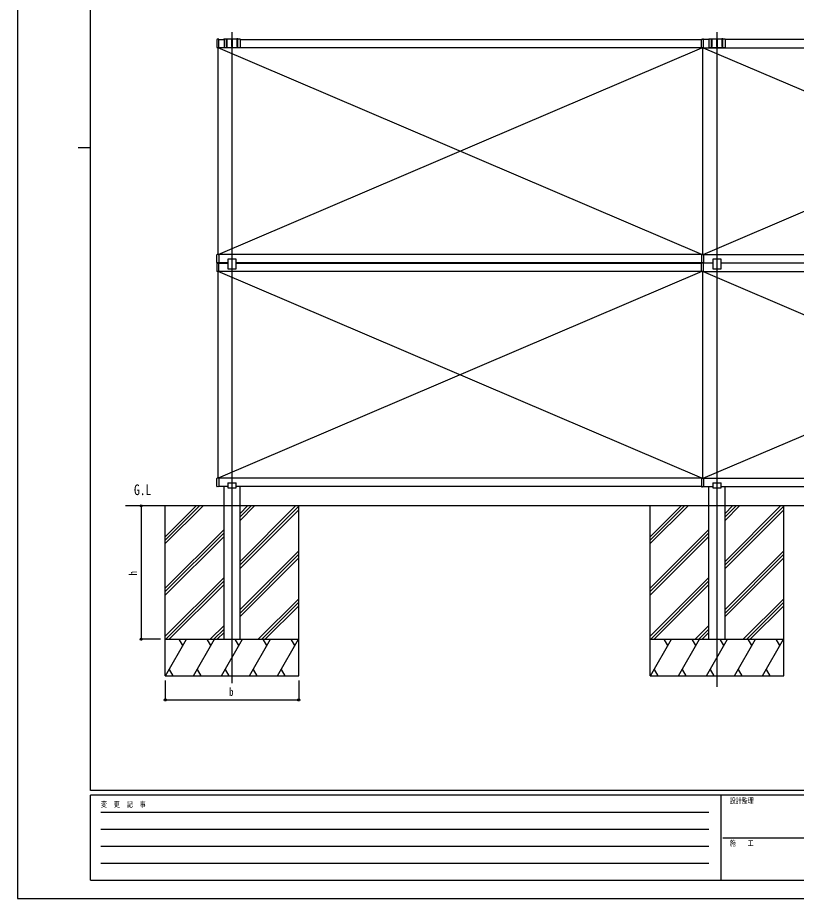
# Model space of a CAD drawing. Units: millimetres, scale not verified. Extents: x -4205 to 4205, y -2970 to 2970.
# Drawn here: x -4205 to -994, y -2970 to 661 of the extents above; entities that cross this region are included whole.
import ezdxf
from ezdxf.enums import TextEntityAlignment as Align

# ---------------------------------------------------------------- set-up
doc = ezdxf.new("R2010")
doc.units = ezdxf.units.MM
doc.header["$LTSCALE"] = 16
for name, color, linetype in [('0-2_USER1', 3, 'Continuous'), ('0-3_YKK_12', 2, 'Continuous'), ('0-4_YKK_A1', 4, 'Continuous'), ('0-5_YKK_D', 6, 'Continuous'), ('0-6_YKK_ZWAK', 7, 'Continuous')]:
    doc.layers.add(name, color=color, linetype=linetype)
doc.styles.add('ＭＳ ゴシック', font='')
doc.styles.get('ＭＳ ゴシック').set_extended_font_data('MS Gothic')

msp = doc.modelspace()

# ---------------------------------------------------------------- linework, layer by layer
at = {"layer": '0-3_YKK_12'}
for p, q in [((-3320.91, -2082.47), (-3320.91, 601.26)), ((-1321.01, -2097.73), (-1321.01, 601.26))]:
    msp.add_line(p, q, dxfattribs=at)
at = {"layer": '0-4_YKK_A1'}
for p, q in [((-3383.01, 570.25), (-3383.01, 537.61)), ((-3375.33, 571.66), (-3382.07, 571.25)), ((-3375.01, 570.48), (-3353.91, 570.48)), ((-3345.41, 571.98), (-3353.91, 571.98)), ((-3353.91, 571.98), (-3353.91, 537.97)), ((-3345.41, 571.98), (-3345.41, 542.97)), ((-3344.41, 572.98), (-3341.41, 572.98)), ((-3340.41, 542.97), (-3340.41, 571.98)), ((-3323.41, 571.98), (-3340.41, 571.98)), ((-3323.41, 571.98), (-3323.41, 542.97)), ((-3322.41, 572.98), (-3319.41, 572.98)), ((-3301.41, 571.98), (-3318.41, 571.98)), ((-3318.41, 542.97), (-3318.41, 571.98)), ((-3301.41, 571.98), (-3301.41, 542.97)), ((-3297.41, 572.98), (-3300.41, 572.98)), ((-3287.91, 571.98), (-3296.41, 571.98)), ((-3296.41, 542.97), (-3296.41, 571.98)), ((-3287.91, 571.98), (-3287.91, 537.97)), ((-3287.91, 570.48), (-1385.51, 570.48)), ((-1385.51, 570.42), (-1385.51, 571.22)), ((-1385.51, 537.18), (-1385.51, 570.42)), ((-1385.32, 571.42), (-1381.01, 571.68)), ((-1376.7, 571.42), (-1381.01, 571.68)), ((-1376.51, 570.42), (-1376.51, 571.22)), ((-1354.01, 570.48), (-1376.51, 570.48)), ((-1376.51, 537.18), (-1376.51, 570.42)), ((-1345.51, 571.98), (-1354.01, 571.98)), ((-1354.01, 571.98), (-1354.01, 537.97)), ((-1345.51, 571.98), (-1345.51, 542.97)), ((-1344.51, 572.98), (-1341.51, 572.98)), ((-1340.51, 542.97), (-1340.51, 571.98)), ((-1323.51, 571.98), (-1340.51, 571.98)), ((-1323.51, 571.98), (-1323.51, 542.97)), ((-1322.51, 572.98), (-1319.51, 572.98)), ((-1301.51, 571.98), (-1318.51, 571.98)), ((-1318.51, 542.97), (-1318.51, 571.98)), ((-1301.51, 571.98), (-1301.51, 542.97)), ((-1297.51, 572.98), (-1300.51, 572.98)), ((-1288.01, 571.98), (-1296.51, 571.98)), ((-1296.51, 542.97), (-1296.51, 571.98)), ((-1288.01, 571.98), (-1288.01, 537.97)), ((525.89, 570.48), (-1288.01, 570.48)), ((-3375.33, 536.2), (-3382.07, 536.61)), ((-1383.51, -315.52), (-3378.51, 536.48)), ((-3378.51, -315.52), (-1383.51, 536.48)), ((-3378.51, -315.43), (-3378.51, 536.4)), ((-1385.51, 536.48), (-3375.01, 536.48)), ((-3352.91, 536.97), (-3321.37, 536.97)), ((-3320.45, 536.97), (-3288.91, 536.97)), ((-1385.51, 536.38), (-1385.51, 537.18)), ((-1381.01, 536.18), (-1384.95, 536.18)), ((-1381.01, 536.18), (-1381.01, -315.22)), ((-1381.01, 536.18), (-1381.01, -315.22)), ((-1381.01, 536.18), (-1377.07, 536.18)), ((-1378.51, 536.48), (616.49, -315.52)), ((-1378.51, -315.52), (616.49, 536.48)), ((-1376.51, 536.38), (-1376.51, 537.18)), ((-1376.51, 536.48), (612.99, 536.48)), ((-1353.01, 536.97), (-1321.47, 536.97)), ((-1320.55, 536.97), (-1289.01, 536.97)), ((-3383.01, -349.29), (-3383.01, -316.65)), ((-3375.33, -315.24), (-3382.07, -315.65)), ((-1385.51, -315.52), (-3375.01, -315.52)), ((-1385.51, -315.42), (-1385.51, -316.22)), ((-1385.51, -316.22), (-1385.51, -349.46)), ((-1381.01, -315.22), (-1384.95, -315.22)), ((-1381.01, -315.22), (-1377.07, -315.22)), ((-1376.51, -315.42), (-1376.51, -316.22)), ((-1376.51, -315.52), (612.99, -315.52)), ((-1376.51, -316.22), (-1376.51, -349.46)), ((-3383.01, -352.02), (-3338.16, -352.02)), ((-3383.01, -352.25), (-3383.01, -384.89)), ((-3375.33, -350.7), (-3382.07, -350.29)), ((-3375.33, -350.84), (-3382.07, -351.25)), ((-3338.16, -349.52), (-3375.01, -349.52)), ((-3338.16, -334.52), (-3338.16, -374.52)), ((-1385.51, -349.52), (-3303.66, -349.52)), ((-3303.66, -352.02), (-1385.51, -352.02)), ((-1385.51, -349.46), (-1385.51, -350.26)), ((-1385.51, -352.08), (-1385.51, -351.28)), ((-1385.51, -385.32), (-1385.51, -352.08)), ((-1385.32, -350.45), (-1381.01, -350.72)), ((-1385.32, -351.08), (-1381.01, -350.82)), ((-1376.7, -350.45), (-1381.01, -350.72)), ((-1376.7, -351.08), (-1381.01, -350.82)), ((-1376.51, -349.46), (-1376.51, -350.26)), ((-1376.51, -349.52), (-1338.26, -349.52)), ((-1376.51, -352.08), (-1376.51, -351.28)), ((-1338.26, -352.02), (-1376.51, -352.02)), ((-1376.51, -385.32), (-1376.51, -352.08)), ((-1338.26, -334.52), (-1338.26, -374.52)), ((-1303.76, -349.52), (541.64, -349.52)), ((541.64, -352.02), (-1303.76, -352.02)), ((-3375.33, -386.3), (-3382.07, -385.89)), ((-1383.51, -1238.02), (-3378.51, -386.02)), ((-1383.51, -386.02), (-3378.51, -1238.02)), ((-3378.51, -1237.93), (-3378.51, -386.1)), ((-1385.51, -386.02), (-3375.01, -386.02)), ((-3338.16, -374.52), (-3303.66, -374.52)), ((-1385.51, -386.12), (-1385.51, -385.32)), ((-1381.01, -386.32), (-1384.95, -386.32)), ((-1381.01, -386.32), (-1381.01, -1237.72)), ((-1381.01, -386.32), (-1381.01, -1237.72)), ((-1381.01, -386.32), (-1377.07, -386.32)), ((-1378.51, -386.02), (616.49, -1238.02)), ((-1378.51, -1238.02), (616.49, -386.02)), ((-1376.51, -386.12), (-1376.51, -385.32)), ((-1376.51, -386.02), (612.99, -386.02)), ((-1338.26, -374.52), (-1303.76, -374.52)), ((-3383.01, -1271.79), (-3383.01, -1239.15)), ((-3375.33, -1237.74), (-3382.07, -1238.15)), ((-1385.51, -1238.02), (-3375.01, -1238.02)), ((-3338.21, -1257.02), (-3303.61, -1257.02)), ((-3338.21, -1257.02), (-3338.21, -1278.02)), ((-3303.61, -1278.02), (-3303.61, -1257.02)), ((-1385.51, -1237.92), (-1385.51, -1238.72)), ((-1385.51, -1238.72), (-1385.51, -1271.96)), ((-1381.01, -1237.72), (-1384.95, -1237.72)), ((-1381.01, -1237.72), (-1377.07, -1237.72)), ((-1376.51, -1237.92), (-1376.51, -1238.72)), ((-1376.51, -1238.02), (612.99, -1238.02)), ((-1376.51, -1238.72), (-1376.51, -1271.96)), ((-1338.31, -1257.02), (-1303.71, -1257.02)), ((-1338.31, -1257.02), (-1338.31, -1278.02)), ((-1303.71, -1278.02), (-1303.71, -1257.02)), ((-3375.33, -1273.2), (-3382.07, -1272.79)), ((-3338.21, -1272.02), (-3375.01, -1272.02)), ((-3353.91, -1352.02), (-3353.91, -1272.02)), ((-3338.21, -1278.02), (-3303.61, -1278.02)), ((-1385.51, -1272.02), (-3303.61, -1272.02)), ((-3287.91, -1352.02), (-3287.91, -1272.02)), ((-1385.51, -1271.96), (-1385.51, -1272.76)), ((-1385.32, -1272.95), (-1381.01, -1273.22)), ((-1376.7, -1272.95), (-1381.01, -1273.22)), ((-1376.51, -1271.96), (-1376.51, -1272.76)), ((-1376.51, -1272.02), (-1338.31, -1272.02)), ((-1354.01, -1352.02), (-1354.01, -1272.02)), ((-1338.31, -1278.02), (-1303.71, -1278.02)), ((-1303.71, -1272.02), (541.59, -1272.02)), ((-1288.01, -1352.02), (-1288.01, -1272.02)), ((1009.01, -1352.02), (-3760.38, -1352.02)), ((-3595.91, -1902.02), (-3595.91, -1352.02)), ((-3595.91, -1507.65), (-3440.28, -1352.02)), ((-3595.91, -1493.51), (-3454.42, -1352.02)), ((-3595.91, -1479.37), (-3468.56, -1352.02)), ((-3353.91, -1902.02), (-3353.91, -1352.02)), ((-3287.91, -1902.02), (-3287.91, -1352.02)), ((-3287.91, -1411.78), (-3228.15, -1352.02)), ((-3287.91, -1397.64), (-3242.29, -1352.02)), ((-3287.91, -1383.5), (-3256.43, -1352.02)), ((-3287.91, -1595.63), (-3044.3, -1352.02)), ((-3287.91, -1581.49), (-3058.44, -1352.02)), ((-3287.91, -1609.77), (-3045.91, -1367.77)), ((-3045.91, -1902.02), (-3045.91, -1352.02)), ((-1596.01, -1902.02), (-1596.01, -1352.02)), ((-1596.01, -1507.65), (-1440.38, -1352.02)), ((-1596.01, -1493.51), (-1454.52, -1352.02)), ((-1596.01, -1479.37), (-1468.66, -1352.02)), ((-1354.01, -1902.02), (-1354.01, -1352.02)), ((-1288.01, -1902.02), (-1288.01, -1352.02)), ((-1288.01, -1411.78), (-1228.25, -1352.02)), ((-1288.01, -1397.64), (-1242.39, -1352.02)), ((-1288.01, -1383.5), (-1256.53, -1352.02)), ((-1288.01, -1581.49), (-1058.54, -1352.02)), ((-1288.01, -1595.63), (-1046.01, -1353.63)), ((-1288.01, -1609.77), (-1046.01, -1367.77)), ((-1046.01, -1902.02), (-1046.01, -1352.02)), ((-3595.91, -1691.5), (-3353.91, -1449.5)), ((-1596.01, -1691.5), (-1354.01, -1449.5)), ((-3595.91, -1705.64), (-3353.91, -1463.64)), ((-3595.91, -1719.78), (-3353.91, -1477.78)), ((-1596.01, -1705.64), (-1354.01, -1463.64)), ((-1596.01, -1719.78), (-1354.01, -1477.78)), ((-3287.91, -1779.48), (-3045.91, -1537.48)), ((-3287.91, -1793.62), (-3045.91, -1551.62)), ((-1288.01, -1779.48), (-1046.01, -1537.48)), ((-1288.01, -1793.62), (-1046.01, -1551.62)), ((-3287.91, -1807.76), (-3045.91, -1565.76)), ((-1288.01, -1807.76), (-1046.01, -1565.76)), ((-3595.91, -1889.48), (-3353.91, -1647.49)), ((-3594.3, -1902.02), (-3353.91, -1661.63)), ((-1596.01, -1889.48), (-1354.01, -1647.49)), ((-1596.01, -1903.63), (-1354.01, -1661.63)), ((-3580.16, -1902.02), (-3353.91, -1675.77)), ((-1580.26, -1902.02), (-1354.01, -1675.77)), ((-3212.46, -1902.02), (-3045.91, -1735.47)), ((-1212.56, -1902.02), (-1046.01, -1735.47)), ((-3198.32, -1902.02), (-3045.91, -1749.61)), ((-3184.18, -1902.02), (-3045.91, -1763.75)), ((-1198.42, -1902.02), (-1046.01, -1749.61)), ((-1184.28, -1902.02), (-1046.01, -1763.75)), ((-3410.45, -1902.02), (-3353.91, -1845.48)), ((-1410.55, -1902.02), (-1354.01, -1845.48)), ((-3396.31, -1902.02), (-3353.91, -1859.62)), ((-3382.17, -1902.02), (-3353.91, -1873.76)), ((-1396.41, -1902.02), (-1354.01, -1859.62)), ((-1382.27, -1902.02), (-1354.01, -1873.76)), ((-3595.91, -1902.02), (-3045.91, -1902.02)), ((-3595.91, -1902.02), (-3045.91, -1902.02)), ((-3595.91, -2052.02), (-3595.91, -1902.02)), ((-3595.15, -2052.02), (-3508.55, -1902.02)), ((-3523.55, -1928), (-3538.55, -1902.02)), ((-3479.68, -2052.02), (-3393.08, -1902.02)), ((-3408.08, -1928), (-3423.08, -1902.02)), ((-3364.21, -2052.02), (-3277.61, -1902.02)), ((-3292.61, -1928), (-3307.61, -1902.02)), ((-3248.74, -2052.02), (-3162.14, -1902.02)), ((-3177.14, -1928), (-3192.14, -1902.02)), ((-3133.27, -2052.02), (-3046.67, -1902.02)), ((-3061.67, -1928), (-3076.67, -1902.02)), ((-1596.01, -1902.02), (-1046.01, -1902.02)), ((-1596.01, -1902.02), (-1046.01, -1902.02)), ((-1596.01, -2052.02), (-1596.01, -1902.02)), ((-1595.25, -2052.02), (-1508.65, -1902.02)), ((-1523.65, -1928), (-1538.65, -1902.02)), ((-1479.78, -2052.02), (-1393.18, -1902.02)), ((-1408.18, -1928), (-1423.18, -1902.02)), ((-1364.31, -2052.02), (-1277.71, -1902.02)), ((-1292.71, -1928), (-1307.71, -1902.02)), ((-1248.84, -2052.02), (-1162.24, -1902.02)), ((-1177.24, -1928), (-1192.24, -1902.02)), ((-1133.37, -2052.02), (-1046.77, -1902.02)), ((-1061.77, -1928), (-1076.77, -1902.02)), ((-3580.15, -2026.04), (-3565.15, -2052.02)), ((-3464.68, -2026.04), (-3449.68, -2052.02)), ((-3349.21, -2026.04), (-3334.21, -2052.02)), ((-3233.74, -2026.04), (-3218.74, -2052.02)), ((-3118.27, -2026.04), (-3103.27, -2052.02)), ((-1580.25, -2026.04), (-1565.25, -2052.02)), ((-1464.78, -2026.04), (-1449.78, -2052.02)), ((-1349.31, -2026.04), (-1334.31, -2052.02)), ((-1233.84, -2026.04), (-1218.84, -2052.02)), ((-1118.37, -2026.04), (-1103.37, -2052.02))]:
    msp.add_line(p, q, dxfattribs=at)
for points in [[(-3375.01, 536.5), (-3375.01, 537.18), (-3375.01, 570.68), (-3375.01, 571.36)], [(-3375.01, -315.54), (-3375.01, -316.22), (-3375.01, -349.72), (-3375.01, -350.4)], [(-3375.01, -386), (-3375.01, -385.32), (-3375.01, -351.82), (-3375.01, -351.14)], [(-3303.66, -374.52), (-3303.66, -334.52), (-3338.16, -334.52)], [(-1303.76, -374.52), (-1303.76, -334.52), (-1338.26, -334.52)], [(-3375.01, -1238.04), (-3375.01, -1238.72), (-3375.01, -1272.22), (-3375.01, -1272.9)], [(-3595.91, -2052.02), (-3045.91, -2052.02), (-3045.91, -1902.02)], [(-1596.01, -2052.02), (-1046.01, -2052.02), (-1046.01, -1902.02)]]:
    msp.add_lwpolyline(points, dxfattribs=at)
for centre, radius, start, end in [((-3382.01, 570.25), 1, 93.5, 180), ((-3375.31, 571.36), 0.3, 0, 93.5), ((-3353.91, 569.98), 2, 90, 165.52249), ((-3344.41, 571.98), 1, 90, 180), ((-3341.41, 571.98), 1, 0, 90), ((-3322.41, 571.98), 1, 90, 180), ((-3319.41, 571.98), 1, 0, 90), ((-3300.41, 571.98), 1, 90, 180), ((-3297.41, 571.98), 1, 0, 90), ((-3287.91, 569.98), 2, 14.47751, 90), ((-1385.31, 571.22), 0.2, 93.5, 180), ((-1376.71, 571.22), 0.2, 0, 86.5), ((-1354.01, 569.98), 2, 90, 165.52249), ((-1344.51, 571.98), 1, 90, 180), ((-1341.51, 571.98), 1, 0, 90), ((-1322.51, 571.98), 1, 90, 180), ((-1319.51, 571.98), 1, 0, 90), ((-1300.51, 571.98), 1, 90, 180), ((-1297.51, 571.98), 1, 0, 90), ((-1288.01, 569.98), 2, 14.47751, 90), ((-3382.01, 537.61), 1, 180, 266.5), ((-3375.31, 536.5), 0.3, 266.5, 0), ((-3352.91, 537.97), 1, 180, 270), ((-3342.91, 542.97), 2.5, 180, 0), ((-3320.91, 542.97), 2.5, 180, 0), ((-3320.91, 536.77), 0.5, 23.57818, 156.42182), ((-3298.91, 542.97), 2.5, 180, 0), ((-3288.91, 537.97), 1, 270, 0), ((-1385.31, 536.38), 0.202, 179.93968, 269.38321), ((-1376.71, 536.38), 0.202, 270.61679, 0.06032), ((-1353.01, 537.97), 1, 180, 270), ((-1343.01, 542.97), 2.5, 180, 0), ((-1321.01, 542.97), 2.5, 180, 0), ((-1321.01, 536.77), 0.5, 23.57818, 156.42182), ((-1299.01, 542.97), 2.5, 180, 0), ((-1289.01, 537.97), 1, 270, 0), ((-3382.01, -316.65), 1, 93.5, 180), ((-3375.31, -315.54), 0.3, 0, 93.5), ((-1385.31, -315.42), 0.202, 90.61679, 180.06032), ((-1376.71, -315.42), 0.202, 359.93968, 89.38321), ((-3382.01, -349.29), 1, 180, 266.5), ((-3382.01, -352.25), 1, 93.5, 180), ((-3375.31, -350.4), 0.3, 266.5, 0), ((-3375.31, -351.14), 0.3, 0, 93.5), ((-1385.31, -350.26), 0.2, 180, 266.5), ((-1385.31, -351.28), 0.2, 93.5, 180), ((-1376.71, -350.26), 0.2, 273.5, 0), ((-1376.71, -351.28), 0.2, 0, 86.5), ((-3382.01, -384.89), 1, 180, 266.5), ((-3375.31, -386), 0.3, 266.5, 0), ((-1385.31, -386.12), 0.202, 179.93968, 269.38321), ((-1376.71, -386.12), 0.202, 270.61679, 0.06032), ((-3382.01, -1239.15), 1, 93.5, 180), ((-3375.31, -1238.04), 0.3, 0, 93.5), ((-1385.31, -1237.92), 0.202, 90.61679, 180.06032), ((-1376.71, -1237.92), 0.202, 359.93968, 89.38321), ((-3382.01, -1271.79), 1, 180, 266.5), ((-3375.31, -1272.9), 0.3, 266.5, 0), ((-1385.31, -1272.76), 0.2, 180, 266.5), ((-1376.71, -1272.76), 0.2, 273.5, 0)]:
    msp.add_arc(centre, radius, start, end, dxfattribs=at)
for centre, start_param, end_param in [((-1384.95, 537.18), 4.6587856, 4.712389), ((-1377.07, 537.18), 4.712389, 4.7659923), ((-1384.95, -316.22), 1.5707963, 1.6243997), ((-1377.07, -316.22), 1.517193, 1.5707963), ((-1384.95, -385.32), 4.6587856, 4.712389), ((-1377.07, -385.32), 4.712389, 4.7659923), ((-1384.95, -1238.72), 1.5707963, 1.6243997), ((-1377.07, -1238.72), 1.517193, 1.5707963)]:
    msp.add_ellipse(centre, major_axis=(6.74, 0), ratio=0.148374, start_param=start_param, end_param=end_param, dxfattribs=at)
at = {"layer": '0-5_YKK_D'}
for p, q in [((-3615.91, -1352.02), (-3696.91, -1352.02)), ((-3695.91, -1352.02), (-3695.91, -1902.02)), ((-3615.91, -1902.02), (-3696.91, -1902.02)), ((-3595.91, -2072.02), (-3595.91, -2153.02)), ((-3045.91, -2072.02), (-3045.91, -2153.02)), ((-3595.91, -2152.02), (-3045.91, -2152.02))]:
    msp.add_line(p, q, dxfattribs=at)
for centre in [(-3695.91, -1352.02), (-3695.91, -1902.02), (-3595.91, -2152.02), (-3045.91, -2152.02)]:
    msp.add_circle(centre, 4.25, dxfattribs=at)
at = {"layer": '0-6_YKK_ZWAK'}
for p, q in [((-3904.98, -2525), (-3904.98, 2775)), ((-3954.98, 125), (-3904.98, 125)), ((3895.02, -2525), (-3904.98, -2525)), ((-1304.98, -2545), (-3904.98, -2545)), ((-3904.98, -2895), (-3904.98, -2545)), ((-1304.98, -2545), (-1304.98, -2895)), ((-4.98, -2545), (-1304.98, -2545)), ((-3862.48, -2615), (-1354.98, -2615)), ((-3862.48, -2685), (-1354.98, -2685)), ((-1297.48, -2720), (-4.98, -2720)), ((-3862.48, -2755), (-1354.98, -2755)), ((-3862.48, -2825), (-1354.98, -2825)), ((-3904.98, -2895), (-1304.98, -2895)), ((-1304.98, -2895), (-4.98, -2895))]:
    msp.add_line(p, q, dxfattribs=at)
msp.add_lwpolyline([(-4205, -2970), (4205, -2970), (4205, 2970), (-4205, 2970)], close=True, dxfattribs=at)

# ---------------------------------------------------------------- texts
at = {"layer": '0-2_USER1', "style": 'ＭＳ ゴシック', "width": 0.8}
msp.add_text('G.L', height=43.99, dxfattribs=at).set_placement((-3725.26, -1320.73), align=Align.BOTTOM_LEFT)
at = {"layer": '0-5_YKK_D', "style": 'ＭＳ ゴシック', "width": 0.8}
msp.add_text('h', height=32.99, rotation=90, dxfattribs=at).set_placement((-3702.91, -1639.02), align=Align.BOTTOM_LEFT)
msp.add_text('b', height=32.99, dxfattribs=at).set_placement((-3332.91, -2145.02), align=Align.BOTTOM_LEFT)
at = {"layer": '0-6_YKK_ZWAK', "style": 'ＭＳ ゴシック', "width": 0.8}
for s, p in [('変  更  記  事', (-3861.31, -2600)), ('設計監理', (-1268.31, -2585)), ('施\u3000\u3000工', (-1268.31, -2760))]:
    msp.add_text(s, height=21.99, dxfattribs=at).set_placement(p, align=Align.BOTTOM_LEFT)

doc.saveas('drawing.dxf')
